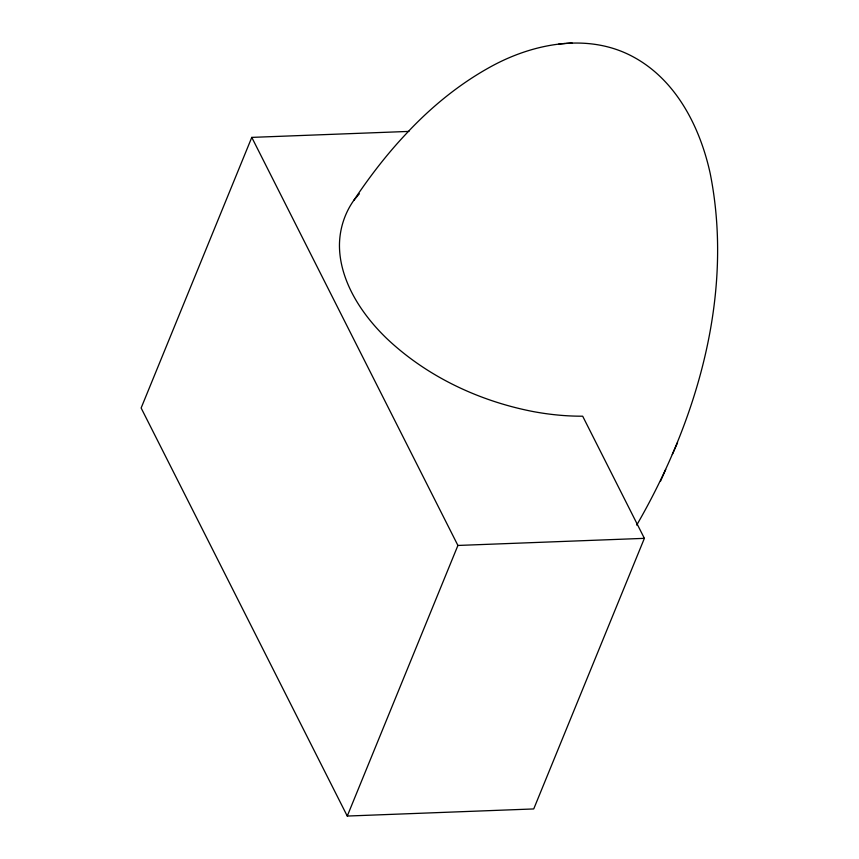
<?xml version="1.0" encoding="UTF-8"?>
<svg xmlns="http://www.w3.org/2000/svg" width="859" height="859" viewBox="0 0 859 859"><rect width="100%" height="100%" fill="white"/><g stroke="black" fill="none" stroke-linecap="round" stroke-linejoin="round"><path stroke-width="1.29" d="M636.712 525.096C697.121 420.534 734.273 294.293 710.2 173.475C700.031 126.896 675.893 79.264 632.149 56.286C588.383 33.147 535.093 42.993 493.152 65.413C460.317 83.033 431.089 106.935 405.802 134.197C386.486 154.663 369.359 177.072 353.736 200.448C344.534 213.494 339.573 229.213 339.455 245.159A183.107 114.966 22.2 0 0 386.453 338.221C426.687 376.435 478.785 400.981 533.01 411.536A200.083 125.618 22.2 0 0 582.681 416.196L644.379 538.346L533.729 808.942L347.261 816.05L141.134 407.993L251.784 137.386L408.948 131.406M347.261 816.05L457.911 545.454L251.784 137.386M672.318 454.454L677.558 442.696M660.507 481.201L665.725 469.486M353.736 200.448L359.33 193.801M566.231 43.422L572.062 42.982M558.898 43.959L565.458 43.465M457.911 545.454L644.379 538.346"/></g></svg>
